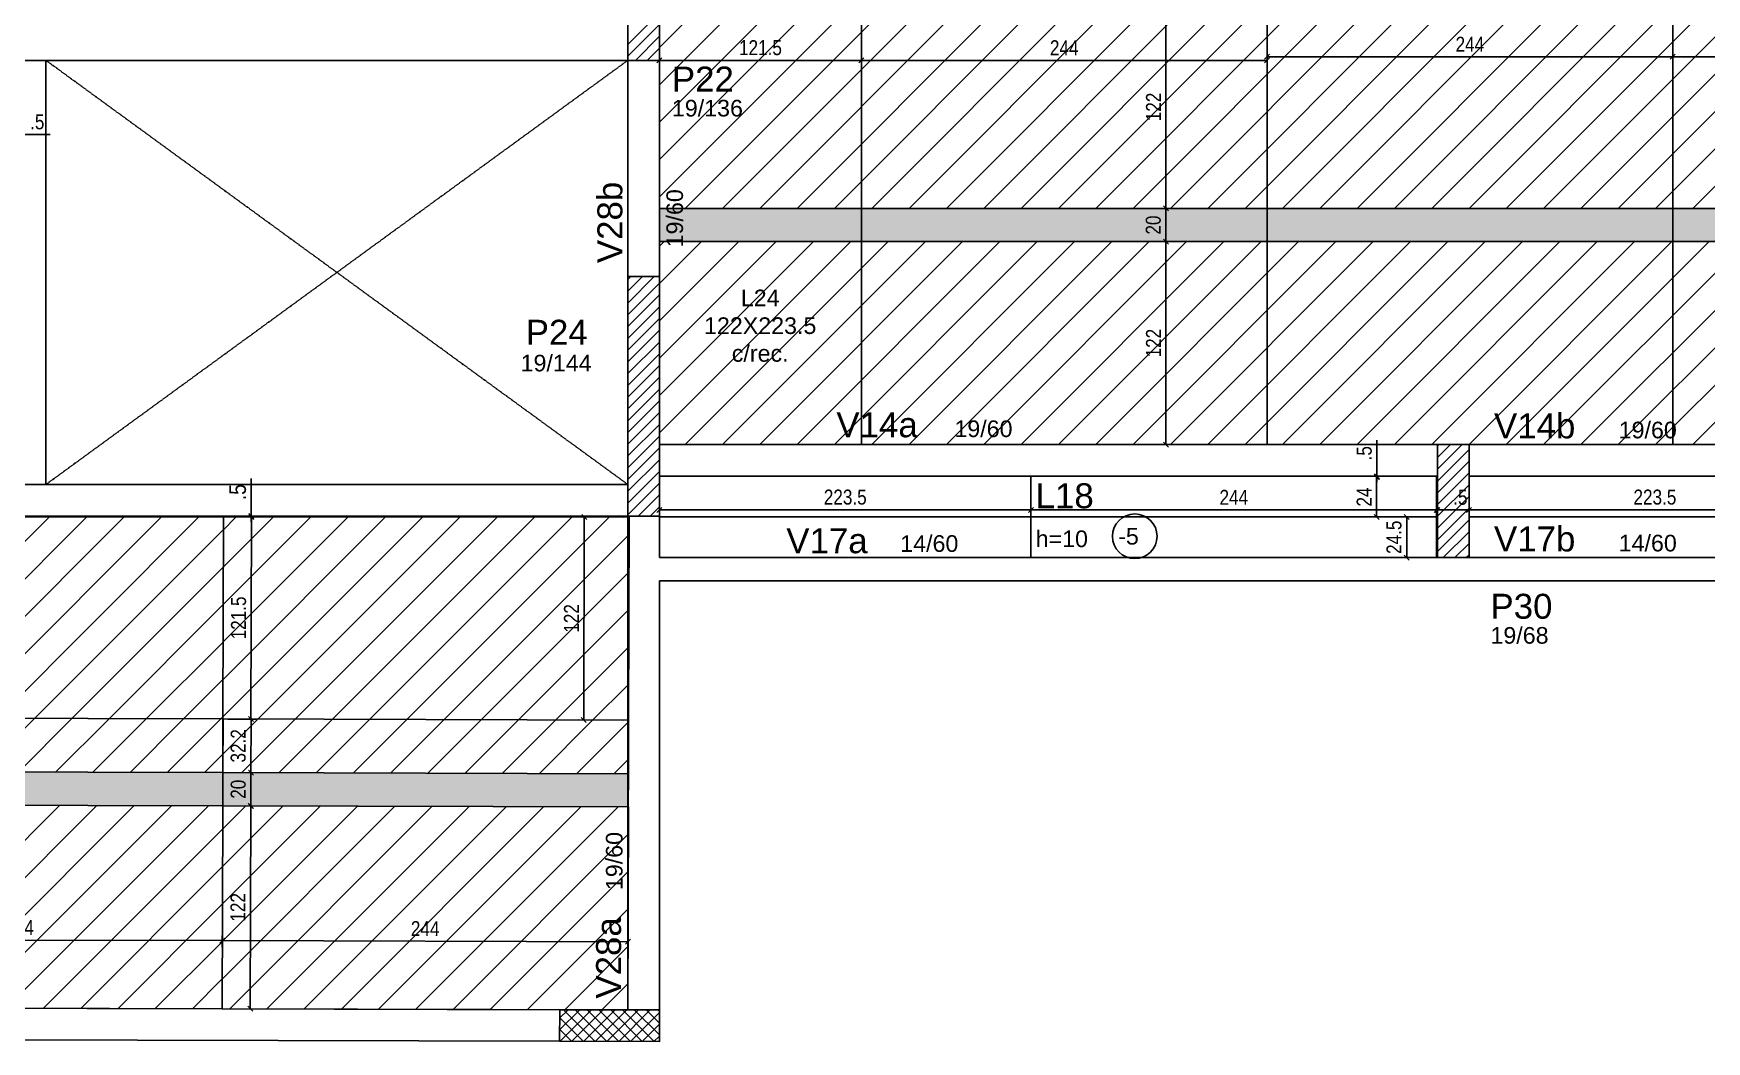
# Model space of a CAD drawing. Extents: x 2666 to 8994, y 352 to 3973.
# Drawn here: x 5697 to 6703, y 1664 to 2270 of the extents above; entities that cross this region are included whole.
import ezdxf

# ---------------------------------------------------------------- set-up
doc = ezdxf.new("R2010")
doc.units = 0
doc.linetypes.add('HIDDEN', pattern=[0.375, 0.25, -0.125])
for name, color, linetype in [('3', 3, 'Continuous'), ('8', 8, 'Continuous'), ('AUX00', 7, 'Continuous'), ('COTA', 241, 'Continuous'), ('ES-VIGA', 3, 'Continuous'), ('L-D', 2, 'Continuous'), ('L-N', 4, 'Continuous'), ('P-D', 2, 'Continuous'), ('Painéis', 200, 'Continuous'), ('PIL-N', 4, 'Continuous'), ('Pilares', 5, 'Continuous'), ('SHAFT', 1, 'HIDDEN'), ('VIG-D', 2, 'Continuous'), ('VIG-N', 4, 'Continuous')]:
    doc.layers.add(name, color=color, linetype=linetype)
doc.layers.add('Hachura', color=251, linetype='Continuous', lineweight=9)
doc.layers.add('REAPROVEITAMENTO', color=251, linetype='Continuous', lineweight=9)
doc.styles.add('COTA TECNICA', font='techl___.ttf', dxfattribs={"height": 10})
doc.styles.add('COTA TECNICA-50', font='techl___.ttf', dxfattribs={"height": 9})
doc.styles.get("Standard").update_dxf_attribs({"font": 'arial.ttf'})
doc.dimstyles.new('COTA PAINEL-50', dxfattribs={"dimtxt": 9, "dimasz": 3, "dimexe": 3, "dimexo": 3, "dimgap": 3, "dimtad": 1, "dimdec": 1, "dimzin": 12, "dimdsep": 46, "dimtxsty": 'COTA TECNICA-50', "dimblk1": 'OBLIQUE', "dimblk2": 'OBLIQUE', "dimsah": 1, "dimcen": 0.9, "dimclrd": 4, "dimclre": 4, "dimclrt": 240, "dimadec": 1, "dimazin": 3, "dimtfac": 1, "dimtdec": 1, "dimtmove": 0, "dimatfit": 3, "dimfxl": 1, "dimtolj": 1, "dimtzin": 12, "dimarcsym": 0})
doc.dimstyles.new('PAINEL', dxfattribs={"dimtxt": 10, "dimasz": 3, "dimexe": 3, "dimexo": 3, "dimgap": 3, "dimtad": 1, "dimdec": 1, "dimzin": 12, "dimdsep": 46, "dimtxsty": 'COTA TECNICA', "dimblk1": 'OBLIQUE', "dimblk2": 'OBLIQUE', "dimsah": 1, "dimcen": 0.9, "dimclrd": 4, "dimclre": 4, "dimclrt": 240, "dimadec": 1, "dimazin": 3, "dimtfac": 1, "dimtdec": 1, "dimtmove": 0, "dimatfit": 3, "dimfxl": 1, "dimtolj": 1, "dimtzin": 12, "dimarcsym": 0})

# ---------------------------------------------------------------- blocks, each defined once
blk = doc.blocks.new('_Oblique')
at = {"color": 0, "linetype": 'ByBlock', "lineweight": -2}
blk.add_line((-0.5, -0.5), (0.5, 0.5), dxfattribs=at)
blk = doc.blocks.new('*D50')
at = {"layer": 'COTA', "color": 4, "lineweight": -2, "transparency": 16777216}
for p, q in [((5684.7, 2209.4), (5681.7, 2209.4)), ((5684.7, 2209.4), (5685.2, 2209.4)), ((5685.2, 2209.4), (5706.8, 2209.4))]:
    blk.add_line(p, q, dxfattribs=at)
at = {"layer": 'Defpoints', "color": 0, "transparency": 16777216}
for p in [(5684.7, 2209.4), (5685.2, 2209.4), (5685.2, 2209.4)]:
    blk.add_point(p, dxfattribs=at)
at = {"layer": 'COTA', "color": 4, "lineweight": -2, "transparency": 16777216, "xscale": 3, "yscale": 3, "zscale": 3}
blk.add_blockref('_Oblique', (5684.7, 2209.4), dxfattribs=at)
at = {"layer": 'COTA', "color": 4, "lineweight": -2, "transparency": 16777216, "xscale": 3, "yscale": 3, "zscale": 3, "rotation": 180}
blk.add_blockref('_Oblique', (5685.2, 2209.4), dxfattribs=at)
at = {"layer": 'COTA', "color": 240, "transparency": 16777216, "insert": (5699, 2217), "char_height": 9, "attachment_point": 5, "style": 'COTA TECNICA-50'}
blk.add_mtext('\\A1;.5', dxfattribs=at)
blk = doc.blocks.new('*D56')
at = {"layer": 'COTA', "color": 4, "lineweight": -2, "transparency": 16777216}
for p, q in [((5566.4, 1721.4), (5566.4, 1728.4)), ((5566.4, 1725.4), (5810.4, 1724.8)), ((5810.4, 1720.8), (5810.4, 1727.8))]:
    blk.add_line(p, q, dxfattribs=at)
at = {"layer": 'Defpoints', "color": 0, "transparency": 16777216}
for p in [(5810.4, 1724.8), (5566.4, 1718.4), (5810.4, 1717.8)]:
    blk.add_point(p, dxfattribs=at)
at = {"layer": 'COTA', "color": 4, "lineweight": -2, "transparency": 16777216, "xscale": 3, "yscale": 3, "zscale": 3}
for p, rotation in [((5566.4, 1725.4), 179.8474862041715), ((5810.4, 1724.8), 359.8474862041714)]:
    blk.add_blockref('_Oblique', p, dxfattribs=dict(at, rotation=rotation))
at = {"layer": 'COTA', "color": 240, "transparency": 16777216, "insert": (5688.4, 1732.7), "char_height": 9, "attachment_point": 5, "rotation": 359.8475, "style": 'COTA TECNICA-50'}
blk.add_mtext('\\A1;244', dxfattribs=at)
blk = doc.blocks.new('*D57')
at = {"layer": 'COTA', "color": 4, "lineweight": -2, "transparency": 16777216}
for p, q in [((5810.3, 1720.8), (5810.3, 1727.8)), ((5810.3, 1724.8), (6054.3, 1724.1)), ((6054.3, 1720.1), (6054.3, 1727.1))]:
    blk.add_line(p, q, dxfattribs=at)
at = {"layer": 'Defpoints', "color": 0, "transparency": 16777216}
for p in [(6054.3, 1724.1), (5810.3, 1717.8), (6054.3, 1717.1)]:
    blk.add_point(p, dxfattribs=at)
at = {"layer": 'COTA', "color": 4, "lineweight": -2, "transparency": 16777216, "xscale": 3, "yscale": 3, "zscale": 3}
for p, rotation in [((5810.3, 1724.8), 179.8474862041715), ((6054.3, 1724.1), 359.8474862041714)]:
    blk.add_blockref('_Oblique', p, dxfattribs=dict(at, rotation=rotation))
at = {"layer": 'COTA', "color": 240, "transparency": 16777216, "insert": (5932.3, 1732), "char_height": 9, "attachment_point": 5, "rotation": 359.8475, "style": 'COTA TECNICA-50'}
blk.add_mtext('\\A1;244', dxfattribs=at)
blk = doc.blocks.new('*D206')
at = {"layer": 'COTA', "color": 4, "lineweight": -2, "transparency": 16777216}
for p, q in [((6051.9, 1979.4), (6025, 1979.5)), ((6028, 1979.5), (6027.7, 1857.5)), ((6051.6, 1857.4), (6024.7, 1857.5))]:
    blk.add_line(p, q, dxfattribs=at)
at = {"layer": 'Defpoints', "color": 0, "transparency": 16777216}
for p in [(6054.9, 1979.4), (6027.7, 1857.5), (6054.6, 1857.4)]:
    blk.add_point(p, dxfattribs=at)
at = {"layer": 'COTA', "color": 4, "lineweight": -2, "transparency": 16777216, "xscale": 3, "yscale": 3, "zscale": 3}
for p, rotation in [((6028, 1979.5), 89.84748620417017), ((6027.7, 1857.5), 269.8474862041702)]:
    blk.add_blockref('_Oblique', p, dxfattribs=dict(at, rotation=rotation))
at = {"layer": 'COTA', "color": 240, "transparency": 16777216, "insert": (6020.3, 1918.5), "char_height": 9, "attachment_point": 5, "rotation": 89.8475, "style": 'COTA TECNICA-50'}
blk.add_mtext('\\A1;122', dxfattribs=at)
blk = doc.blocks.new('*D58')
at = {"layer": 'COTA', "color": 4, "lineweight": -2, "transparency": 16777216}
for p, q in [((5827.5, 1805.8), (5827.5, 1825.8)), ((5830.4, 1805.8), (5830.5, 1805.8))]:
    blk.add_line(p, q, dxfattribs=at)
at = {"layer": 'Defpoints', "color": 0, "transparency": 16777216}
for p in [(5827.5, 1825.8), (5827.5, 1825.8), (5827.4, 1805.8)]:
    blk.add_point(p, dxfattribs=at)
at = {"layer": 'COTA', "color": 4, "lineweight": -2, "transparency": 16777216, "xscale": 3, "yscale": 3, "zscale": 3}
for p, rotation in [((5827.5, 1825.8), 89.84748620417024), ((5827.5, 1805.8), 269.8474862041702)]:
    blk.add_blockref('_Oblique', p, dxfattribs=dict(at, rotation=rotation))
at = {"layer": 'COTA', "color": 240, "transparency": 16777216, "insert": (5819.9, 1815.8), "char_height": 9, "attachment_point": 5, "rotation": 89.8475, "style": 'COTA TECNICA-50'}
blk.add_mtext('\\A1;20', dxfattribs=at)
blk = doc.blocks.new('*D59')
at = {"layer": 'COTA', "color": 4, "lineweight": -2, "transparency": 16777216}
for p, q in [((5827.5, 1825.8), (5827.6, 1858)), ((5830.6, 1858), (5830.6, 1858))]:
    blk.add_line(p, q, dxfattribs=at)
at = {"layer": 'Defpoints', "color": 0, "transparency": 16777216}
for p in [(5827.6, 1858), (5827.6, 1858), (5827.5, 1825.8)]:
    blk.add_point(p, dxfattribs=at)
at = {"layer": 'COTA', "color": 4, "lineweight": -2, "transparency": 16777216, "xscale": 3, "yscale": 3, "zscale": 3}
for p, rotation in [((5827.6, 1858), 89.84748620417024), ((5827.5, 1825.8), 269.8474862041702)]:
    blk.add_blockref('_Oblique', p, dxfattribs=dict(at, rotation=rotation))
at = {"layer": 'COTA', "color": 240, "transparency": 16777216, "insert": (5819.9, 1841.9), "char_height": 9, "attachment_point": 5, "rotation": 89.8475, "style": 'COTA TECNICA-50'}
blk.add_mtext('\\A1;32.2', dxfattribs=at)
blk = doc.blocks.new('*D60')
at = {"layer": 'COTA', "color": 4, "lineweight": -2, "transparency": 16777216}
blk.add_line((5827.4, 1805.8), (5827.1, 1683.8), dxfattribs=at)
at = {"layer": 'Defpoints', "color": 0, "transparency": 16777216}
for p in [(5827.4, 1805.8), (5827.1, 1683.8), (5827.1, 1683.8)]:
    blk.add_point(p, dxfattribs=at)
at = {"layer": 'COTA', "color": 4, "lineweight": -2, "transparency": 16777216, "xscale": 3, "yscale": 3, "zscale": 3}
for p, rotation in [((5827.4, 1805.8), 89.84748620417017), ((5827.1, 1683.8), 269.8474862041702)]:
    blk.add_blockref('_Oblique', p, dxfattribs=dict(at, rotation=rotation))
at = {"layer": 'COTA', "color": 240, "transparency": 16777216, "insert": (5819.7, 1744.8), "char_height": 9, "attachment_point": 5, "rotation": 89.8475, "style": 'COTA TECNICA-50'}
blk.add_mtext('\\A1;122', dxfattribs=at)
blk = doc.blocks.new('*D207')
at = {"layer": 'COTA', "color": 4, "lineweight": -2, "transparency": 16777216}
for p, q in [((5813.9, 1979.5), (5830.8, 1979.5)), ((5827.5, 1858), (5827.8, 1979.5)), ((5813.6, 1858), (5830.5, 1858))]:
    blk.add_line(p, q, dxfattribs=at)
at = {"layer": 'Defpoints', "color": 0, "transparency": 16777216}
for p in [(5810.9, 1979.5), (5827.8, 1979.5), (5810.6, 1858)]:
    blk.add_point(p, dxfattribs=at)
at = {"layer": 'COTA', "color": 4, "lineweight": -2, "transparency": 16777216, "xscale": 3, "yscale": 3, "zscale": 3}
for p, rotation in [((5827.8, 1979.5), 89.84748620417018), ((5827.5, 1858), 269.8474862041702)]:
    blk.add_blockref('_Oblique', p, dxfattribs=dict(at, rotation=rotation))
at = {"layer": 'COTA', "color": 240, "transparency": 16777216, "insert": (5820.1, 1918.8), "char_height": 9, "attachment_point": 5, "rotation": 89.8475, "style": 'COTA TECNICA-50'}
blk.add_mtext('\\A1;121.5', dxfattribs=at)
blk = doc.blocks.new('*D134')
at = {"layer": 'COTA', "color": 4, "lineweight": -2, "transparency": 16777216}
blk.add_line((6377.9, 2023), (6377.9, 2145), dxfattribs=at)
at = {"layer": 'Defpoints', "color": 0, "transparency": 16777216}
for p in [(6377.9, 2145), (6377.9, 2145), (6377.9, 2023)]:
    blk.add_point(p, dxfattribs=at)
at = {"layer": 'COTA', "color": 4, "lineweight": -2, "transparency": 16777216, "xscale": 3, "yscale": 3, "zscale": 3}
for p, rotation in [((6377.9, 2145), 90), ((6377.9, 2023), 270)]:
    blk.add_blockref('_Oblique', p, dxfattribs=dict(at, rotation=rotation))
at = {"layer": 'COTA', "color": 240, "transparency": 16777216, "insert": (6370.4, 2084), "char_height": 9, "attachment_point": 5, "rotation": 90, "style": 'COTA TECNICA-50'}
blk.add_mtext('\\A1;122', dxfattribs=at)
blk = doc.blocks.new('*D135')
at = {"layer": 'COTA', "color": 4, "lineweight": -2, "transparency": 16777216}
blk.add_line((6377.9, 2145), (6377.9, 2165), dxfattribs=at)
at = {"layer": 'Defpoints', "color": 0, "transparency": 16777216}
for p in [(6377.9, 2165), (6377.9, 2165), (6377.9, 2145)]:
    blk.add_point(p, dxfattribs=at)
at = {"layer": 'COTA', "color": 4, "lineweight": -2, "transparency": 16777216, "xscale": 3, "yscale": 3, "zscale": 3}
for p, rotation in [((6377.9, 2165), 90), ((6377.9, 2145), 270)]:
    blk.add_blockref('_Oblique', p, dxfattribs=dict(at, rotation=rotation))
at = {"layer": 'COTA', "color": 240, "transparency": 16777216, "insert": (6370.3, 2155), "char_height": 9, "attachment_point": 5, "rotation": 90, "style": 'COTA TECNICA-50'}
blk.add_mtext('\\A1;20', dxfattribs=at)
blk = doc.blocks.new('*D136')
at = {"layer": 'COTA', "color": 4, "lineweight": -2, "transparency": 16777216}
blk.add_line((6377.9, 2165), (6377.9, 2287), dxfattribs=at)
at = {"layer": 'Defpoints', "color": 0, "transparency": 16777216}
for p in [(6377.9, 2287), (6377.9, 2287), (6377.9, 2165)]:
    blk.add_point(p, dxfattribs=at)
at = {"layer": 'COTA', "color": 4, "lineweight": -2, "transparency": 16777216, "xscale": 3, "yscale": 3, "zscale": 3}
for p, rotation in [((6377.9, 2287), 90), ((6377.9, 2165), 270)]:
    blk.add_blockref('_Oblique', p, dxfattribs=dict(at, rotation=rotation))
at = {"layer": 'COTA', "color": 240, "transparency": 16777216, "insert": (6370.4, 2226), "char_height": 9, "attachment_point": 5, "rotation": 90, "style": 'COTA TECNICA-50'}
blk.add_mtext('\\A1;122', dxfattribs=at)
blk = doc.blocks.new('*D157')
at = {"layer": 'COTA', "color": 4, "lineweight": -2, "transparency": 16777216}
blk.add_line((6073.2, 2254), (6194.7, 2254), dxfattribs=at)
at = {"layer": 'Defpoints', "color": 0, "transparency": 16777216}
for p in [(6073.2, 2254), (6194.7, 2254), (6194.7, 2254)]:
    blk.add_point(p, dxfattribs=at)
at = {"layer": 'COTA', "color": 4, "lineweight": -2, "transparency": 16777216, "xscale": 3, "yscale": 3, "zscale": 3, "rotation": 180}
blk.add_blockref('_Oblique', (6073.2, 2254), dxfattribs=at)
at = {"layer": 'COTA', "color": 4, "lineweight": -2, "transparency": 16777216, "xscale": 3, "yscale": 3, "zscale": 3}
blk.add_blockref('_Oblique', (6194.7, 2254), dxfattribs=at)
at = {"layer": 'COTA', "color": 240, "transparency": 16777216, "insert": (6134, 2261.6), "char_height": 9, "attachment_point": 5, "style": 'COTA TECNICA-50'}
blk.add_mtext('\\A1;121.5', dxfattribs=at)
blk = doc.blocks.new('*D253')
at = {"layer": 'COTA', "color": 4, "lineweight": -2, "transparency": 16777216}
for p, q in [((6194.7, 2254), (6438.7, 2254)), ((6438.7, 2253.2), (6438.7, 2251))]:
    blk.add_line(p, q, dxfattribs=at)
at = {"layer": 'Defpoints', "color": 0, "transparency": 16777216}
for p in [(6438.7, 2256.2), (6194.7, 2254), (6438.7, 2254)]:
    blk.add_point(p, dxfattribs=at)
at = {"layer": 'COTA', "color": 4, "lineweight": -2, "transparency": 16777216, "xscale": 3, "yscale": 3, "zscale": 3, "rotation": 180}
blk.add_blockref('_Oblique', (6194.7, 2254), dxfattribs=at)
at = {"layer": 'COTA', "color": 4, "lineweight": -2, "transparency": 16777216, "xscale": 3, "yscale": 3, "zscale": 3}
blk.add_blockref('_Oblique', (6438.7, 2254), dxfattribs=at)
at = {"layer": 'COTA', "color": 240, "transparency": 16777216, "insert": (6316.7, 2261.6), "char_height": 9, "attachment_point": 5, "style": 'COTA TECNICA-50'}
blk.add_mtext('\\A1;244', dxfattribs=at)
blk = doc.blocks.new('*D254')
at = {"layer": 'COTA', "color": 4, "lineweight": -2, "transparency": 16777216}
blk.add_line((6438.7, 2256.2), (6682.7, 2256.2), dxfattribs=at)
at = {"layer": 'Defpoints', "color": 0, "transparency": 16777216}
for p in [(6438.7, 2256.2), (6682.7, 2256.2), (6682.7, 2256.2)]:
    blk.add_point(p, dxfattribs=at)
at = {"layer": 'COTA', "color": 4, "lineweight": -2, "transparency": 16777216, "xscale": 3, "yscale": 3, "zscale": 3, "rotation": 180}
blk.add_blockref('_Oblique', (6438.7, 2256.2), dxfattribs=at)
at = {"layer": 'COTA', "color": 4, "lineweight": -2, "transparency": 16777216, "xscale": 3, "yscale": 3, "zscale": 3}
blk.add_blockref('_Oblique', (6682.7, 2256.2), dxfattribs=at)
at = {"layer": 'COTA', "color": 240, "transparency": 16777216, "insert": (6560.7, 2263.7), "char_height": 9, "attachment_point": 5, "style": 'COTA TECNICA-50'}
blk.add_mtext('\\A1;244', dxfattribs=at)
blk = doc.blocks.new('*D255')
at = {"layer": 'COTA', "color": 4, "lineweight": -2, "transparency": 16777216}
blk.add_line((6682.7, 2256.2), (6926.7, 2256.2), dxfattribs=at)
at = {"layer": 'Defpoints', "color": 0, "transparency": 16777216}
for p in [(6682.7, 2256.2), (6926.7, 2256.2), (6926.7, 2256.2)]:
    blk.add_point(p, dxfattribs=at)
at = {"layer": 'COTA', "color": 4, "lineweight": -2, "transparency": 16777216, "xscale": 3, "yscale": 3, "zscale": 3, "rotation": 180}
blk.add_blockref('_Oblique', (6682.7, 2256.2), dxfattribs=at)
at = {"layer": 'COTA', "color": 4, "lineweight": -2, "transparency": 16777216, "xscale": 3, "yscale": 3, "zscale": 3}
blk.add_blockref('_Oblique', (6926.7, 2256.2), dxfattribs=at)
at = {"layer": 'COTA', "color": 240, "transparency": 16777216, "insert": (6804.7, 2263.7), "char_height": 9, "attachment_point": 5, "style": 'COTA TECNICA-50'}
blk.add_mtext('\\A1;244', dxfattribs=at)
blk = doc.blocks.new('*D13')
at = {"layer": 'COTA', "color": 4, "lineweight": -2, "transparency": 16777216}
blk.add_line((6522.7, 1955), (6522.7, 1979.5), dxfattribs=at)
at = {"layer": 'Defpoints', "color": 0, "transparency": 16777216}
for p in [(6522.7, 1979.5), (6522.7, 1979.5), (6522.7, 1955)]:
    blk.add_point(p, dxfattribs=at)
at = {"layer": 'COTA', "color": 4, "lineweight": -2, "transparency": 16777216, "xscale": 3, "yscale": 3, "zscale": 3}
for p, rotation in [((6522.7, 1979.5), 90), ((6522.7, 1955), 270)]:
    blk.add_blockref('_Oblique', p, dxfattribs=dict(at, rotation=rotation))
at = {"layer": 'COTA', "color": 240, "transparency": 16777216, "insert": (6515.1, 1967.3), "char_height": 9, "attachment_point": 5, "rotation": 90, "style": 'COTA TECNICA-50'}
blk.add_mtext('\\A1;24.5', dxfattribs=at)
blk = doc.blocks.new('*D14')
at = {"layer": 'COTA', "color": 4, "lineweight": -2, "transparency": 16777216}
blk.add_line((6504.6, 1979.5), (6504.6, 2003.5), dxfattribs=at)
at = {"layer": 'Defpoints', "color": 0, "transparency": 16777216}
for p in [(6504.6, 2003.5), (6504.6, 2003.5), (6504.6, 1979.5)]:
    blk.add_point(p, dxfattribs=at)
at = {"layer": 'COTA', "color": 4, "lineweight": -2, "transparency": 16777216, "xscale": 3, "yscale": 3, "zscale": 3}
for p, rotation in [((6504.6, 2003.5), 90), ((6504.6, 1979.5), 270)]:
    blk.add_blockref('_Oblique', p, dxfattribs=dict(at, rotation=rotation))
at = {"layer": 'COTA', "color": 240, "transparency": 16777216, "insert": (6497.1, 1991.5), "char_height": 9, "attachment_point": 5, "rotation": 90, "style": 'COTA TECNICA-50'}
blk.add_mtext('\\A1;24', dxfattribs=at)
blk = doc.blocks.new('*D15')
at = {"layer": 'COTA', "color": 4, "lineweight": -2, "transparency": 16777216}
for p, q in [((6504.8, 2004), (6504.8, 2025.6)), ((6504.8, 2003.5), (6504.8, 2004)), ((6504.8, 2003.5), (6504.8, 2000.5))]:
    blk.add_line(p, q, dxfattribs=at)
at = {"layer": 'Defpoints', "color": 0, "transparency": 16777216}
for p in [(6504.8, 2004), (6504.8, 2004), (6504.8, 2003.5)]:
    blk.add_point(p, dxfattribs=at)
at = {"layer": 'COTA', "color": 4, "lineweight": -2, "transparency": 16777216, "xscale": 3, "yscale": 3, "zscale": 3}
for p, rotation in [((6504.8, 2004), 270), ((6504.8, 2003.5), 90)]:
    blk.add_blockref('_Oblique', p, dxfattribs=dict(at, rotation=rotation))
at = {"layer": 'COTA', "color": 240, "transparency": 16777216, "insert": (6497.2, 2017.8), "char_height": 9, "attachment_point": 5, "rotation": 90, "style": 'COTA TECNICA-50'}
blk.add_mtext('\\A1;.5', dxfattribs=at)
blk = doc.blocks.new('*D183')
at = {"layer": 'COTA', "color": 4, "lineweight": -2, "transparency": 16777216}
for p, q in [((6540.7, 1983.7), (6537.7, 1983.7)), ((6540.7, 1983.7), (6541.2, 1983.7)), ((6541.2, 1983.7), (6562.8, 1983.7)), ((6540.7, 1980.9), (6540.7, 1980.7)), ((6541.2, 1980.9), (6541.2, 1980.7))]:
    blk.add_line(p, q, dxfattribs=at)
at = {"layer": 'Defpoints', "color": 0, "transparency": 16777216}
for p in [(6540.7, 1983.9), (6541.2, 1983.9), (6541.2, 1983.7)]:
    blk.add_point(p, dxfattribs=at)
at = {"layer": 'COTA', "color": 4, "lineweight": -2, "transparency": 16777216, "xscale": 3, "yscale": 3, "zscale": 3}
blk.add_blockref('_Oblique', (6540.7, 1983.7), dxfattribs=at)
at = {"layer": 'COTA', "color": 4, "lineweight": -2, "transparency": 16777216, "xscale": 3, "yscale": 3, "zscale": 3, "rotation": 180}
blk.add_blockref('_Oblique', (6541.2, 1983.7), dxfattribs=at)
at = {"layer": 'COTA', "color": 240, "transparency": 16777216, "insert": (6555, 1991.3), "char_height": 9, "attachment_point": 5, "style": 'COTA TECNICA-50'}
blk.add_mtext('\\A1;.5', dxfattribs=at)
blk = doc.blocks.new('*D184')
at = {"layer": 'COTA', "color": 4, "lineweight": -2, "transparency": 16777216}
blk.add_line((6540.7, 1983.7), (6296.7, 1983.7), dxfattribs=at)
at = {"layer": 'Defpoints', "color": 0, "transparency": 16777216}
for p in [(6296.7, 1983.7), (6296.7, 1983.7), (6540.7, 1983.7)]:
    blk.add_point(p, dxfattribs=at)
at = {"layer": 'COTA', "color": 4, "lineweight": -2, "transparency": 16777216, "xscale": 3, "yscale": 3, "zscale": 3, "rotation": 180}
blk.add_blockref('_Oblique', (6296.7, 1983.7), dxfattribs=at)
at = {"layer": 'COTA', "color": 4, "lineweight": -2, "transparency": 16777216, "xscale": 3, "yscale": 3, "zscale": 3}
blk.add_blockref('_Oblique', (6540.7, 1983.7), dxfattribs=at)
at = {"layer": 'COTA', "color": 240, "transparency": 16777216, "insert": (6418.7, 1991.3), "char_height": 9, "attachment_point": 5, "style": 'COTA TECNICA-50'}
blk.add_mtext('\\A1;244', dxfattribs=at)
blk = doc.blocks.new('*D16')
at = {"layer": 'COTA', "color": 4, "lineweight": -2, "transparency": 16777216}
blk.add_line((6296.7, 1983.7), (6073.2, 1983.7), dxfattribs=at)
at = {"layer": 'Defpoints', "color": 0, "transparency": 16777216}
for p in [(6073.2, 1983.7), (6073.2, 1983.7), (6296.7, 1983.7)]:
    blk.add_point(p, dxfattribs=at)
at = {"layer": 'COTA', "color": 4, "lineweight": -2, "transparency": 16777216, "xscale": 3, "yscale": 3, "zscale": 3, "rotation": 180}
blk.add_blockref('_Oblique', (6073.2, 1983.7), dxfattribs=at)
at = {"layer": 'COTA', "color": 4, "lineweight": -2, "transparency": 16777216, "xscale": 3, "yscale": 3, "zscale": 3}
blk.add_blockref('_Oblique', (6296.7, 1983.7), dxfattribs=at)
at = {"layer": 'COTA', "color": 240, "transparency": 16777216, "insert": (6185, 1991.4), "char_height": 9, "attachment_point": 5, "style": 'COTA TECNICA-50'}
blk.add_mtext('\\A1;223.5', dxfattribs=at)
blk = doc.blocks.new('*D20')
at = {"layer": 'COTA', "color": 4, "lineweight": -2, "transparency": 16777216}
blk.add_line((6783.7, 1983.7), (6560.2, 1983.7), dxfattribs=at)
at = {"layer": 'Defpoints', "color": 0, "transparency": 16777216}
for p in [(6560.2, 1983.7), (6560.2, 1983.7), (6783.7, 1983.7)]:
    blk.add_point(p, dxfattribs=at)
at = {"layer": 'COTA', "color": 4, "lineweight": -2, "transparency": 16777216, "xscale": 3, "yscale": 3, "zscale": 3, "rotation": 180}
blk.add_blockref('_Oblique', (6560.2, 1983.7), dxfattribs=at)
at = {"layer": 'COTA', "color": 4, "lineweight": -2, "transparency": 16777216, "xscale": 3, "yscale": 3, "zscale": 3}
blk.add_blockref('_Oblique', (6783.7, 1983.7), dxfattribs=at)
at = {"layer": 'COTA', "color": 240, "transparency": 16777216, "insert": (6672, 1991.4), "char_height": 9, "attachment_point": 5, "style": 'COTA TECNICA-50'}
blk.add_mtext('\\A1;223.5', dxfattribs=at)
blk = doc.blocks.new('*D276')
at = {"color": 4, "lineweight": -2, "transparency": 16777216}
for p, q in [((5827.7, 1980), (5827.7, 2002.7)), ((5813.9, 1980), (5830.7, 1980)), ((5813.9, 1979.5), (5830.7, 1979.5)), ((5827.7, 1979.5), (5827.7, 1980)), ((5827.7, 1979.5), (5827.7, 1976.5))]:
    blk.add_line(p, q, dxfattribs=at)
at = {"layer": 'Defpoints', "color": 0, "transparency": 16777216}
for p in [(5810.9, 1980), (5810.9, 1979.5), (5827.7, 1980)]:
    blk.add_point(p, dxfattribs=at)
at = {"color": 4, "lineweight": -2, "transparency": 16777216, "xscale": 3, "yscale": 3, "zscale": 3}
for p, rotation in [((5827.7, 1980), 270), ((5827.7, 1979.5), 90)]:
    blk.add_blockref('_Oblique', p, dxfattribs=dict(at, rotation=rotation))
at = {"color": 240, "transparency": 16777216, "insert": (5819.6, 1994.4), "char_height": 10, "attachment_point": 5, "rotation": 90, "style": 'COTA TECNICA'}
blk.add_mtext('\\A1;.5', dxfattribs=at)

msp = doc.modelspace()

# ---------------------------------------------------------------- hatches: boundary and pattern name
at = {"layer": 'Hachura', "linetype": 'ByBlock'}
h = msp.add_hatch(color=256, dxfattribs=at)
h.dxf.hatch_style = 1
h.paths.add_polyline_path([(8005.21, 2165.04), (8005.21, 2145), (6073.22, 2145), (6073.22, 2165.04)])
h = msp.add_hatch(color=256, dxfattribs=at)
h.dxf.hatch_style = 1
h.paths.add_polyline_path([(5566.7, 1826.46), (5566.61, 1806.48), (5810.54, 1805.83), (5810.63, 1825.81)])
h.paths.add_polyline_path([(5828.73, 1806.51), (5828.78, 1825.37), (5810.26, 1825.42), (5810.21, 1806.55)], flags=9)
h = msp.add_hatch(color=256, dxfattribs=at)
h.dxf.hatch_style = 1
h.paths.add_polyline_path([(6054.56, 1825.16), (5810.63, 1825.81), (5810.54, 1805.83), (6054.47, 1805.18)])
at = {"layer": 'REAPROVEITAMENTO', "linetype": 'ByBlock'}
h = msp.add_hatch(dxfattribs=at)
h.set_pattern_fill('ANSI31', color=256, scale=5, style=2)
h.set_pattern_definition([(45, (333.801, -491.687), (-11.22532, 11.22532), [])])
h.paths.add_polyline_path([(8005.21, 2287.04), (6073.22, 2287.04), (6073.22, 2280.54), (6073.22, 2165.04), (8005.21, 2165.04)])
h = msp.add_hatch(dxfattribs=at)
h.set_pattern_fill('ANSI31', color=256, scale=5, style=2)
h.set_pattern_definition([(45, (333.801, -633.687), (-11.22532, 11.22532), [])])
h.paths.add_polyline_path([(6073.22, 2145.04), (6073.22, 2023.04), (8005.21, 2023.04), (8005.21, 2145.04)])
h = msp.add_hatch(dxfattribs=at)
h.set_pattern_fill('ANSI31', color=256, scale=5, style=2)
h.paths.add_polyline_path([(5567, 1979.53), (5505.44, 1979.68), (5505.1, 1837.65), (5566.66, 1837.5), (5566.71, 1858.72), (5566.68, 1858.72)], flags=16)
h.paths.add_polyline_path([(5810.94, 1980.03), (5504.22, 1980.03), (5504.22, 1940.54), (5504.72, 1940.54), (5504.72, 1837.65), (5566.72, 1837.5), (5566.75, 1858.69), (5810.61, 1858.04)])
h = msp.add_hatch(dxfattribs=at)
h.set_pattern_fill('ANSI31', color=256, scale=5, style=2)
h.paths.add_polyline_path([(5567, 1979.53), (5505.44, 1979.68), (5505.1, 1837.65), (5566.66, 1837.5), (5566.71, 1858.72), (5566.68, 1858.72)], flags=16)
h.paths.add_polyline_path([(5810.68, 1858.04), (5810.61, 1858.04), (5566.75, 1858.69), (5566.7, 1826.46), (5810.63, 1825.81)])
h = msp.add_hatch(dxfattribs=at)
h.set_pattern_fill('ANSI31', color=256, scale=5, style=2)
h.paths.add_polyline_path([(6054.22, 1941.04), (6054.22, 1979.39), (5810.94, 1979.54), (5810.68, 1858.07), (5810.68, 1858.04), (6054.22, 1857.39)])
h = msp.add_hatch(dxfattribs=at)
h.set_pattern_fill('ANSI31', color=256, scale=5, style=2)
h.paths.add_polyline_path([(6054.22, 1857.39), (5810.75, 1858.04), (5810.7, 1825.81), (6054.22, 1825.16)])
h = msp.add_hatch(dxfattribs=at)
h.set_pattern_fill('ANSI31', color=256, scale=5, style=2)
h.paths.add_polyline_path([(5810.54, 1805.8), (5566.61, 1806.45), (5566.29, 1684.48), (5810.22, 1683.83)])
h = msp.add_hatch(dxfattribs=at)
h.set_pattern_fill('ANSI31', color=256, scale=5, style=2)
h.paths.add_polyline_path([(6054.22, 1805.18), (5810.61, 1805.83), (5810.29, 1683.83), (6054.22, 1683.18)])

# ---------------------------------------------------------------- linework, layer by layer
at = {"layer": '3', "linetype": 'Continuous'}
msp.add_circle((6359.16, 1967.89), 13.42, dxfattribs=at)
at = {"layer": '8', "linetype": 'Continuous'}
for p, q in [((6054.22, 2263.65), (6073.22, 2282.65)), ((6054.22, 2256.58), (6073.22, 2275.58)), ((6058.74, 2254.03), (6073.22, 2268.51)), ((6065.81, 2254.03), (6073.22, 2261.44)), ((6072.88, 2254.03), (6073.22, 2254.37)), ((6054.22, 2254.03), (6054.22, 2254.03)), ((6073.22, 2254.03), (6073.22, 2254.03)), ((6073.22, 2254.03), (6073.22, 2254.03)), ((6054.22, 2108.09), (6070.16, 2124.03)), ((6054.22, 2115.16), (6063.09, 2124.03)), ((6054.22, 2122.23), (6056.02, 2124.03)), ((6054.22, 2124.03), (6054.22, 2124.03)), ((6054.22, 2124.03), (6054.22, 2124.03)), ((6054.22, 2101.02), (6073.22, 2120.02)), ((6054.22, 2093.95), (6073.22, 2112.95)), ((6054.22, 2086.88), (6073.22, 2105.88)), ((6054.22, 2079.81), (6073.22, 2098.81)), ((6054.22, 2072.74), (6073.22, 2091.74)), ((6054.22, 2065.66), (6073.22, 2084.66)), ((6054.22, 2058.59), (6073.22, 2077.59)), ((6054.22, 2051.52), (6073.22, 2070.52)), ((6054.22, 2044.45), (6073.22, 2063.45)), ((6054.22, 2037.38), (6073.22, 2056.38)), ((6054.22, 2030.31), (6073.22, 2049.31)), ((6054.22, 2023.24), (6073.22, 2042.24)), ((6054.22, 2016.17), (6073.22, 2035.17)), ((6054.22, 2009.1), (6073.22, 2028.1)), ((6073.22, 2023.03), (6073.22, 2023.03)), ((6073.22, 2023.03), (6073.22, 2023.03)), ((6073.22, 2023.03), (6073.22, 2023.03)), ((6537.71, 2023.03), (6537.71, 2023.03)), ((6537.71, 2023.03), (6537.71, 2023.03)), ((6541.21, 2008.19), (6556.06, 2023.04)), ((6541.21, 2015.26), (6548.99, 2023.04)), ((6541.21, 2022.33), (6541.92, 2023.04)), ((6563.71, 2023.03), (6563.71, 2023.03)), ((6563.71, 2023.03), (6563.71, 2023.03)), ((6054.22, 2002.02), (6073.22, 2021.02)), ((6054.22, 1994.95), (6073.22, 2013.95)), ((6541.21, 2001.12), (6560.21, 2020.12)), ((6541.21, 1994.05), (6560.21, 2013.05)), ((6054.22, 1987.88), (6073.22, 2006.88)), ((6073.22, 2004.03), (6073.22, 2004.03)), ((6073.22, 2004.03), (6073.22, 2004.03)), ((6537.71, 2004.03), (6537.71, 2004.03)), ((6541.21, 1986.97), (6560.21, 2005.97)), ((6054.22, 1980.81), (6073.22, 1999.81)), ((6060.51, 1980.03), (6073.22, 1992.74)), ((6541.21, 1979.9), (6560.21, 1998.9)), ((6067.58, 1980.03), (6073.22, 1985.67)), ((6073.22, 1992.03), (6073.22, 1992.03)), ((6541.21, 1972.83), (6560.21, 1991.83)), ((6541.21, 1965.76), (6560.21, 1984.76)), ((6550.71, 1989.04), (6550.71, 1989.04)), ((6054.22, 1980.03), (6054.22, 1980.03)), ((6054.22, 1980.03), (6054.22, 1980.03)), ((6073.22, 1980.03), (6073.22, 1980.03)), ((6073.22, 1980.03), (6073.22, 1980.03)), ((6541.21, 1958.69), (6560.21, 1977.69)), ((6544.63, 1955.04), (6560.21, 1970.62)), ((6551.7, 1955.04), (6560.21, 1963.55)), ((6073.22, 1955.04), (6073.22, 1955.04)), ((6073.22, 1955.04), (6073.22, 1955.04)), ((6537.71, 1955.04), (6537.71, 1955.04)), ((6541.21, 1955.04), (6541.21, 1955.04)), ((6541.21, 1955.04), (6541.21, 1955.04)), ((6558.77, 1955.04), (6560.21, 1956.48)), ((6560.21, 1955.04), (6560.21, 1955.04)), ((6560.21, 1955.04), (6560.21, 1955.04)), ((6054.22, 1831.38), (6054.22, 1831.38)), ((6013.19, 1671.09), (6025.35, 1683.25)), ((6013.21, 1678.18), (6018.3, 1683.27)), ((6013.45, 1664.28), (6032.41, 1683.23)), ((6015.55, 1683.27), (6034.59, 1664.23)), ((6020.51, 1664.26), (6039.46, 1683.21)), ((6022.63, 1683.26), (6041.68, 1664.21)), ((6027.56, 1664.24), (6046.52, 1683.2)), ((6029.72, 1683.24), (6048.77, 1664.19)), ((6034.62, 1664.23), (6053.57, 1683.18)), ((6036.81, 1683.22), (6055.86, 1664.18)), ((6041.67, 1664.21), (6060.63, 1683.16)), ((6043.9, 1683.2), (6062.94, 1664.16)), ((6048.72, 1664.19), (6067.68, 1683.15)), ((6050.99, 1683.19), (6070.03, 1664.14)), ((6055.78, 1664.18), (6073.22, 1681.62)), ((6058.07, 1683.17), (6073.19, 1668.06)), ((6065.16, 1683.15), (6073.2, 1675.11)), ((6072.25, 1683.14), (6073.22, 1682.17)), ((6073.22, 1683.13), (6073.22, 1683.13)), ((6073.22, 1683.13), (6073.22, 1683.13)), ((6013.2, 1671.48), (6020.42, 1664.26)), ((6013.21, 1678.54), (6027.5, 1664.24)), ((6062.83, 1664.16), (6073.2, 1674.53)), ((6069.89, 1664.14), (6073.19, 1667.44)), ((6073.18, 1664.17), (6073.18, 1664.17)), ((6073.18, 1664.13), (6073.18, 1664.13))]:
    msp.add_line(p, q, dxfattribs=at)
at = {"layer": 'ES-VIGA'}
for p, q in [((5704.22, 1999.03), (5704.22, 2254.03)), ((6054.22, 1683.18), (6054.22, 1941.04)), ((6073.22, 1941.04), (6073.22, 1683.13)), ((5524.72, 1684.59), (6013.23, 1683.28)), ((6013.18, 1664.28), (5524.68, 1665.57))]:
    msp.add_line(p, q, dxfattribs=at)
for points in [[(5504.22, 2254.03), (6054.22, 2254.03)], [(6054.22, 2254.03), (6054.22, 2124.03)], [(6073.22, 2124.03), (6073.22, 2254.03)], [(6541.21, 2023.03), (6073.22, 2023.03)], [(7028.21, 2023.03), (6560.21, 2023.03)], [(6073.22, 2004.03), (6541.21, 2004.03)], [(6560.21, 2004.03), (7028.21, 2004.03)], [(6054.22, 1999.03), (5504.22, 1999.03)], [(5504.22, 1980.03), (6054.22, 1980.03)], [(6054.22, 1980.03), (6054.22, 1941.04)], [(6073.22, 1955.04), (6073.22, 1980.03)], [(6541.21, 1955.04), (6073.22, 1955.04)], [(7028.21, 1955.04), (6560.21, 1955.04)], [(6073.22, 1941.04), (6550.71, 1941.04)], [(6550.71, 1941.04), (7037.71, 1941.04)]]:
    msp.add_lwpolyline(points, dxfattribs=at)
at = {"layer": 'Painéis'}
for p, q in [((6073.22, 2124.04), (6073.22, 2909.53)), ((6194.71, 2023.03), (6194.71, 2909.53)), ((6438.71, 2023.03), (6438.71, 2909.53)), ((6682.71, 2023.03), (6682.71, 2909.53)), ((8005.21, 2165.04), (6073.22, 2165.04)), ((8005.21, 2145.04), (6073.22, 2145.04)), ((8005.71, 2023.04), (6080.22, 2023.04)), ((6296.71, 2004.03), (6296.71, 1955.04)), ((6540.71, 2004.03), (6540.71, 1955.04)), ((6541.21, 1979.53), (6073.21, 1979.53)), ((7028.21, 1979.53), (6560.21, 1979.53))]:
    msp.add_line(p, q, dxfattribs=at)
for points in [[(5810.94, 1979.54), (5810.68, 1858.07), (5566.68, 1858.72), (5567, 1979.53)], [(6054.94, 1979.39), (6054.61, 1857.39), (5810.61, 1858.04), (5810.94, 1979.54)], [(5810.75, 1858.04), (5810.7, 1825.81), (5566.7, 1826.46), (5566.75, 1858.69)], [(6054.68, 1857.39), (6054.63, 1825.16), (5810.63, 1825.81), (5810.68, 1858.04)], [(5566.7, 1826.46), (5810.63, 1825.81), (5810.54, 1805.8), (5566.61, 1806.45)], [(5810.63, 1825.81), (6054.56, 1825.16), (6054.47, 1805.18), (5810.54, 1805.83)], [(5810.61, 1805.83), (5810.29, 1683.83), (5566.29, 1684.48), (5566.61, 1806.48)], [(6054.54, 1805.18), (6054.22, 1683.18), (5810.22, 1683.83), (5810.54, 1805.83)]]:
    msp.add_lwpolyline(points, close=True, dxfattribs=at)
at = {"layer": 'Pilares', "linetype": 'Continuous'}
for points in [[(6054.22, 2254.03), (6073.22, 2254.03), (6073.22, 2390.03), (6054.22, 2390.03), (6054.22, 2254.03)], [(6054.22, 1980.03), (6073.22, 1980.03), (6073.22, 2124.03), (6054.22, 2124.03), (6054.22, 1980.03)], [(6541.21, 1955.04), (6560.21, 1955.04), (6560.21, 2023.04), (6541.21, 2023.04), (6541.21, 1955.04)], [(6013.22, 1683.28), (6013.18, 1664.28), (6073.18, 1664.13), (6073.22, 1683.13), (6013.22, 1683.28)]]:
    msp.add_lwpolyline(points, dxfattribs=at)
at = {"layer": 'SHAFT'}
for p, q in [((5704.22, 1999.03), (6054.22, 2254.03)), ((5704.22, 2254.03), (6054.22, 1999.03))]:
    msp.add_line(p, q, dxfattribs=at)

# ---------------------------------------------------------------- texts
at = {"layer": '3', "linetype": 'Continuous'}
msp.add_text('-5', height=10, dxfattribs=at).set_placement((6349.16, 1962.89))
at = {"layer": 'AUX00', "insert": (6098.49, 2116.18), "char_height": 10, "attachment_point": 1}
msp.add_mtext_dynamic_manual_height_columns('\\pxqc;L24^J122X223.5^Jc/rec.', width=70.6838, gutter_width=12.5, heights=[0], dxfattribs=at)
at = {"layer": 'L-D', "linetype": 'Continuous'}
msp.add_text('h=10', height=10, dxfattribs=at).set_placement((6299.51, 1961.38))
at = {"layer": 'L-N', "linetype": 'Continuous'}
msp.add_text('L18', height=15, dxfattribs=at).set_placement((6299.51, 1984.75))
at = {"layer": 'P-D', "linetype": 'Continuous'}
for s, p in [('19/136', (6080.72, 2220.28)), ('19/144', (5989.74, 2067.03)), ('19/68', (6573.09, 1903.31))]:
    msp.add_text(s, height=10, dxfattribs=at).set_placement(p)
at = {"layer": 'PIL-N', "linetype": 'Continuous'}
for s, p in [('P22', (6080.72, 2235.28)), ('P24', (5992.83, 2083.05)), ('P30', (6573.09, 1918.31))]:
    msp.add_text(s, height=15, dxfattribs=at).set_placement(p)
at = {"layer": 'VIG-D', "linetype": 'Continuous'}
for p in [(6087.41, 2141.6), (6051.05, 1755.17)]:
    msp.add_text('19/60', height=10, rotation=90, dxfattribs=at).set_placement(p)
for s, p in [('19/60', (6250.65, 2027.54)), ('19/60', (6650.21, 2026.78)), ('14/60', (6218.08, 1958.52)), ('14/60', (6650.21, 1958.79))]:
    msp.add_text(s, height=10, dxfattribs=at).set_placement(p)
at = {"layer": 'VIG-N', "linetype": 'Continuous'}
for s, p in [('V28b', (6050.9, 2132.1)), ('V28a', (6050.12, 1689.92))]:
    msp.add_text(s, height=15, rotation=90, dxfattribs=at).set_placement(p)
for s, p in [('V14a', (6179.67, 2027.43)), ('V14b', (6575.21, 2026.78)), ('V17a', (6149.53, 1957.71)), ('V17b', (6575.21, 1958.79))]:
    msp.add_text(s, height=15, dxfattribs=at).set_placement(p)

# ---------------------------------------------------------------- dimensions: what is measured, and where the dimension line sits
dim = msp.add_linear_dim(base=(5827.72, 1980.03), p1=(5810.94, 1979.54), p2=(5810.94, 1980.03), angle=90, dimstyle='PAINEL')
dim.commit()
dim.dimension.update_dxf_attribs({"geometry": '*D276', "text_midpoint": (5819.61, 1994.36)})
at = {"layer": 'COTA'}
for base, p1, p2, angle, picture, middle in [((6377.92, 2287.04), (6377.92, 2165.04), (6377.92, 2287.04), 90, '*D136', (6370.37, 2226.04)), ((6377.92, 2165.04), (6377.92, 2145.04), (6377.92, 2165.04), 90, '*D135', (6370.33, 2155.04)), ((6377.92, 2145.04), (6377.92, 2023.04), (6377.92, 2145.04), 90, '*D134', (6370.37, 2084.04)), ((6504.83, 2004.03), (6504.83, 2003.53), (6504.83, 2004.03), 90, '*D15', (6497.23, 2017.83)), ((6504.64, 2003.53), (6504.64, 1979.53), (6504.64, 2003.53), 90, '*D14', (6497.08, 1991.53)), ((5827.84, 1979.5), (5810.61, 1858.04), (5810.94, 1979.54), 269.84749, '*D207', (5820.08, 1918.77)), ((6027.71, 1857.46), (6054.94, 1979.39), (6054.61, 1857.39), 269.84749, '*D206', (6020.32, 1918.48)), ((5827.62, 1858), (5827.53, 1825.76), (5827.59, 1858), 89.84749, '*D59', (5819.88, 1841.9)), ((5827.53, 1825.76), (5827.45, 1805.78), (5827.53, 1825.76), 89.84749, '*D58', (5819.92, 1815.79)), ((5827.12, 1683.78), (5827.45, 1805.78), (5827.12, 1683.78), 269.84749, '*D60', (5819.73, 1744.8)), ((5810.39, 1724.78), (5566.38, 1718.45), (5810.38, 1717.8), 359.84749, '*D56', (5688.42, 1732.67)), ((6054.33, 1724.13), (5810.31, 1717.8), (6054.31, 1717.15), 359.84749, '*D57', (5932.35, 1732.02))]:
    dim = msp.add_linear_dim(base=base, p1=p1, p2=p2, angle=angle, dimstyle='COTA PAINEL-50', dxfattribs=at)
    dim.commit()
    dim.dimension.update_dxf_attribs({"geometry": picture, "text_midpoint": middle})
for base, p1, p2, picture, middle in [((6194.71, 2254.04), (6073.22, 2254.04), (6194.71, 2254.04), '*D157', (6133.96, 2261.64)), ((5685.22, 2209.41), (5684.72, 2209.41), (5685.22, 2209.41), '*D50', (5699.01, 2217.01)), ((6073.21, 1983.72), (6296.71, 1983.72), (6073.21, 1983.72), '*D16', (6184.96, 1991.42)), ((6296.71, 1983.72), (6540.71, 1983.72), (6296.71, 1983.72), '*D184', (6418.71, 1991.29)), ((6541.21, 1983.72), (6540.71, 1983.94), (6541.21, 1983.94), '*D183', (6555.01, 1991.32)), ((6560.21, 1983.72), (6783.71, 1983.72), (6560.21, 1983.72), '*D20', (6671.96, 1991.42))]:
    dim = msp.add_linear_dim(base=base, p1=p1, p2=p2, dimstyle='COTA PAINEL-50', dxfattribs=at)
    dim.commit()
    dim.dimension.update_dxf_attribs({"geometry": picture, "text_midpoint": middle})
for base, p1, p2, picture, middle in [((6438.71, 2254.04), (6194.71, 2254.04), (6438.71, 2256.16), '*D253', (6316.71, 2261.6)), ((6682.71, 2256.16), (6438.71, 2256.16), (6682.71, 2256.16), '*D254', (6560.71, 2263.73)), ((6926.71, 2256.16), (6682.71, 2256.16), (6926.71, 2256.16), '*D255', (6804.71, 2263.73))]:
    dim = msp.add_linear_dim(base=base, p1=p1, p2=p2, dimstyle='COTA PAINEL-50', override={"dimtmove": 1}, dxfattribs=at)
    dim.commit()
    dim.dimension.update_dxf_attribs({"geometry": picture, "text_midpoint": middle})
dim = msp.add_linear_dim(base=(6522.66, 1979.53), p1=(6522.66, 1955.04), p2=(6522.66, 1979.53), angle=90, dimstyle='COTA PAINEL-50', dxfattribs=at)
dim.commit()
dim.dimension.update_dxf_attribs({"geometry": '*D13', "text_midpoint": (6522.66, 1967.29), "dimtype": 160})

doc.saveas('drawing.dxf')
